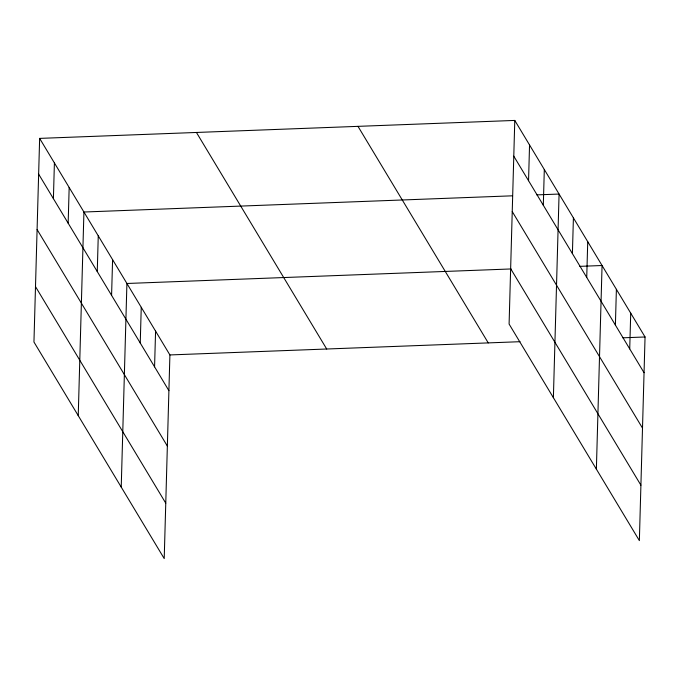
<?xml version="1.0" encoding="UTF-8"?>
<svg xmlns="http://www.w3.org/2000/svg" width="679" height="679" viewBox="0 0 679 679"><rect width="100%" height="100%" fill="white"/><g stroke="black" fill="none" stroke-linecap="round" stroke-linejoin="round"><path stroke-width="1.02" d="M39.637 138.389L33.95 342.021L164.216 558.571L169.903 354.939L39.637 138.389L514.784 120.429L645.05 336.979L639.363 540.611L509.097 324.061L514.784 120.429M53.403 198.667L54.405 162.935M68.163 223.213L69.165 187.472M78.238 415.65L83.924 212.018L512.458 195.815M97.258 271.575L98.26 235.842M111.585 295.39L112.587 259.658M121.227 487.115L126.914 283.483L510.947 268.96M140.247 343.031L141.249 307.298M154.574 366.855L155.576 331.123M528.551 180.699L529.544 144.966M543.31 205.245L544.312 169.512M553.385 397.682L559.072 194.05L536.826 194.89M572.405 253.607L573.407 217.874M586.732 277.431L587.734 241.69M596.374 469.147L602.061 265.514L579.815 266.355M615.395 325.071L616.388 289.33M629.722 348.887L630.723 313.155M169.903 354.939L520.038 341.698M622.804 337.819L645.05 336.979M513.782 156.162L644.048 372.712M512.238 211.568L642.504 428.118M510.642 268.655L640.908 485.205M357.986 126.353L488.252 342.903M196.435 132.464L326.701 349.014M38.644 174.121L168.91 390.671M37.09 229.536L167.357 446.078M35.495 286.614L165.761 503.164"/></g></svg>
